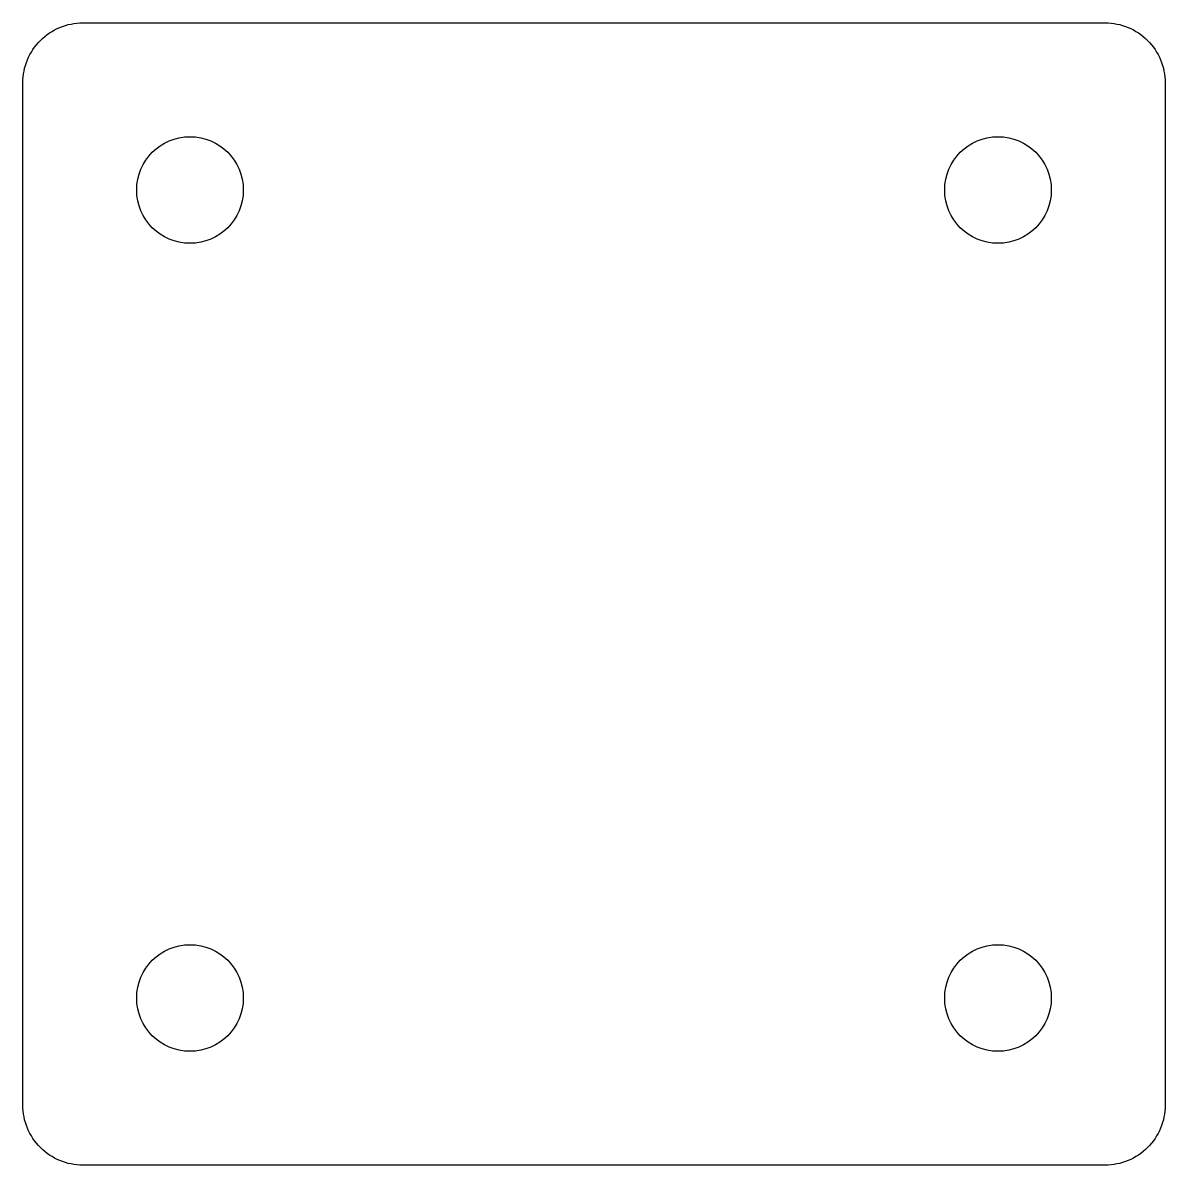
# Model space of a CAD drawing. Header units: millimetres. Extents: x -38.1 to 0, y 0 to 38.1.
import ezdxf

# ---------------------------------------------------------------- set-up
doc = ezdxf.new("R2010")
doc.units = ezdxf.units.MM
doc.layers.get('0').update_dxf_attribs({"linetype": 'CONTINUOUS'})

msp = doc.modelspace()

# ---------------------------------------------------------------- linework, layer by layer
msp.add_lwpolyline([(-2, 38.1, -0.4142136), (0, 36.1), (0, 2, -0.4142136), (-2, 0), (-36.1, 0, -0.4142136), (-38.1, 2), (-38.1, 36.1, -0.4142136), (-36.1, 38.1)], format="xyb", close=True)
for centre in [(-32.5247, 32.5247), (-5.5753, 32.5247), (-32.5247, 5.5753), (-5.5753, 5.5753)]:
    msp.add_circle(centre, 1.778)

doc.saveas('drawing.dxf')
